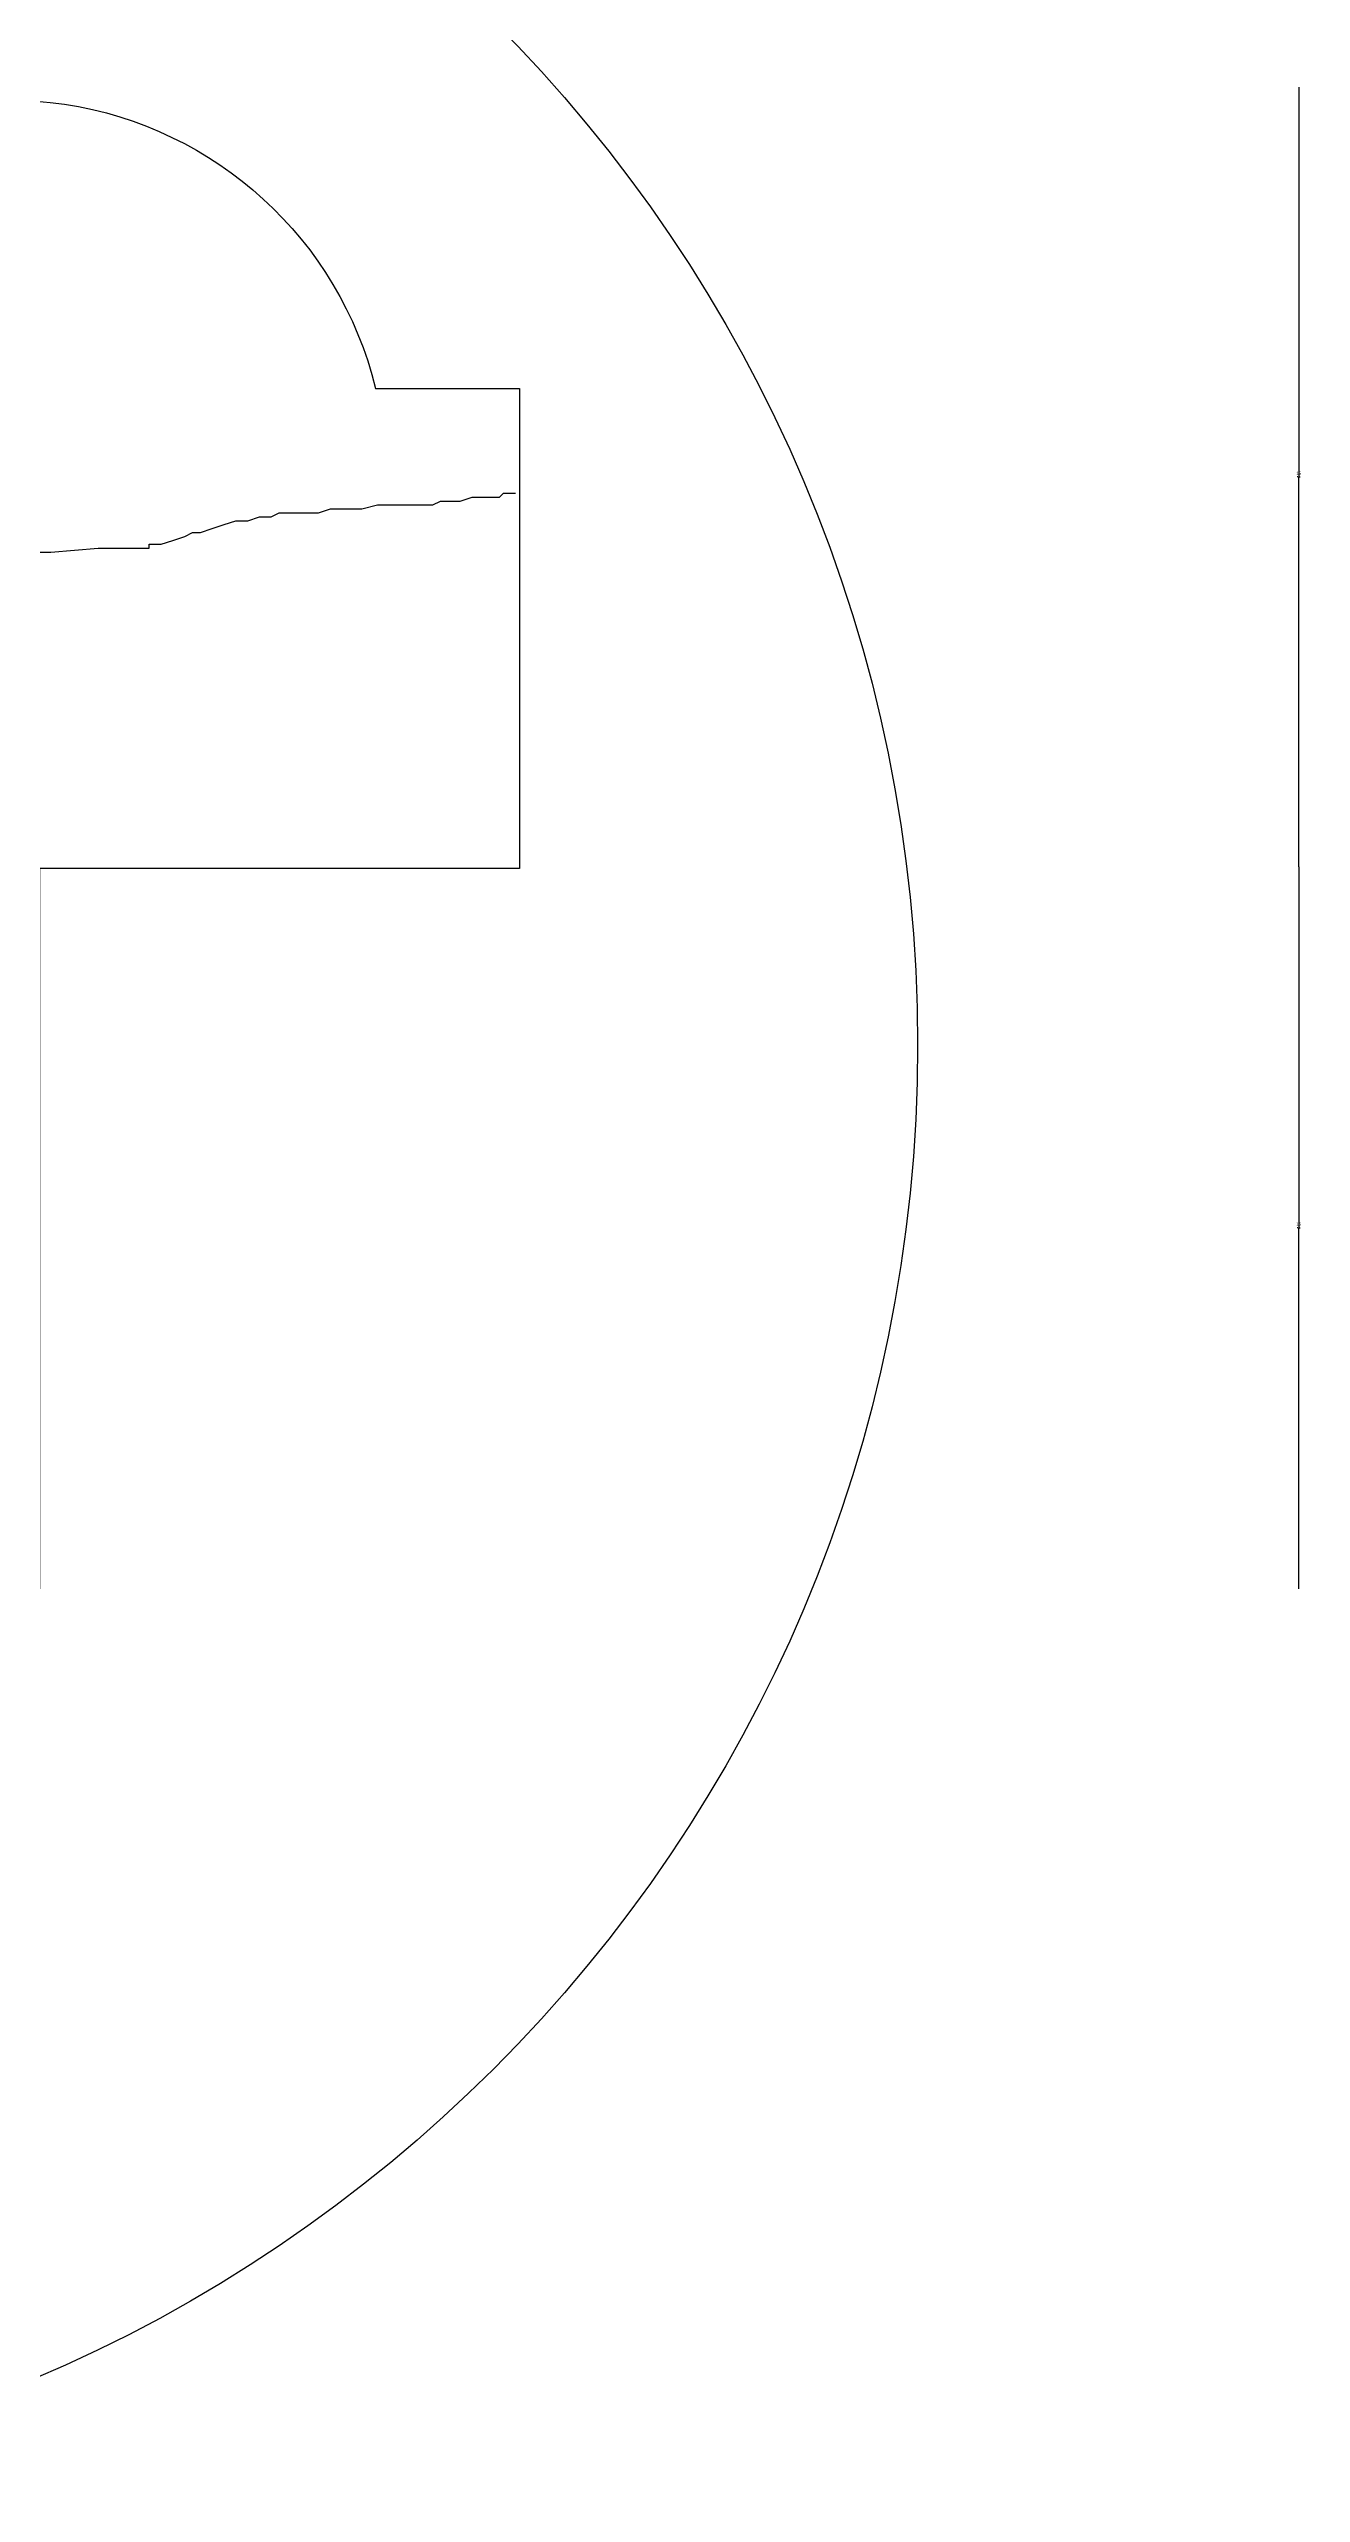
# Model space of a CAD drawing. Header units: metres. Extents: x 284 to 5327, y 183 to 6858.
# Drawn here: x 3622 to 4013, y 3476 to 4240 of the extents above; entities that cross this region are included whole.
import ezdxf

# ---------------------------------------------------------------- set-up
doc = ezdxf.new("R2010")
doc.units = ezdxf.units.M
for name, color, linetype in [('3', 3, 'Continuous'), ('4', 4, 'Continuous'), ('BH', 3, 'Continuous'), ('DIM', 3, 'Continuous')]:
    doc.layers.add(name, color=color, linetype=linetype)
doc.dimstyles.get("Standard").update_dxf_attribs({"dimtxt": 2.5, "dimasz": 2.5, "dimexe": 1.25, "dimexo": 0.625, "dimtad": 1, "dimcen": 2.5, "dimazin": 3, "dimtfac": 1, "dimtmove": 0, "dimatfit": 3})

# ---------------------------------------------------------------- blocks, each defined once
blk = doc.blocks.new('*D3')
for p, q in [((4012.72, 4228.14), (4012.72, 4106.35)), ((4012.47, 4106.35), (4012.22, 4106.35)), ((4012.72, 3984.55), (4012.72, 4106.35)), ((4012.72, 4106.35), (4012.72, 4106.35)), ((4012.97, 4106.35), (4013.22, 4106.35))]:
    blk.add_line(p, q)
at = {"layer": 'Defpoints'}
for p in [(4012.72, 4228.14), (4012.72, 4106.35), (4012.72, 3984.55)]:
    blk.add_point(p, dxfattribs=at)
at = {"layer": 'DIM', "insert": (4012.72, 4107.475), "char_height": 1, "attachment_point": 5}
blk.add_mtext('15', dxfattribs=at)
blk = doc.blocks.new('*D26')
for p, q in [((4012.72, 3984.55), (4012.72, 3871.76)), ((4012.47, 3871.76), (4012.22, 3871.76)), ((4012.72, 3758.96), (4012.72, 3871.76)), ((4012.72, 3871.76), (4012.72, 3871.76)), ((4012.97, 3871.76), (4013.22, 3871.76))]:
    blk.add_line(p, q)
at = {"layer": 'Defpoints'}
for p in [(4012.72, 3984.55), (4012.72, 3871.76), (4012.72, 3758.96)]:
    blk.add_point(p, dxfattribs=at)
at = {"layer": 'DIM', "insert": (4012.72, 3872.885), "char_height": 1, "attachment_point": 5}
blk.add_mtext('15', dxfattribs=at)

msp = doc.modelspace()

# ---------------------------------------------------------------- linework, layer by layer
at = {"layer": '3'}
for p, q in [((3763.06, 4100.03), (3764.29, 4101.26)), ((3764.29, 4101.26), (3767.98, 4101.26)), ((3684.33, 4092.65), (3688.02, 4093.88)), ((3688.02, 4093.88), (3691.71, 4093.88)), ((3691.71, 4093.88), (3694.17, 4095.11)), ((3694.17, 4095.11), (3706.47, 4095.11)), ((3706.47, 4095.11), (3710.16, 4096.34)), ((3710.16, 4096.34), (3720.01, 4096.34)), ((3720.01, 4096.34), (3724.93, 4097.57)), ((3724.93, 4097.57), (3742.15, 4097.57)), ((3742.15, 4097.57), (3744.61, 4098.8)), ((3744.61, 4098.8), (3750.76, 4098.8)), ((3750.76, 4098.8), (3754.45, 4100.03)), ((3754.45, 4100.03), (3763.06, 4100.03)), ((3657.27, 4085.28), (3660.96, 4086.51)), ((3660.96, 4086.51), (3664.65, 4087.74)), ((3664.65, 4087.74), (3667.11, 4088.97)), ((3667.11, 4088.97), (3669.57, 4088.97)), ((3669.57, 4088.97), (3673.26, 4090.2)), ((3673.26, 4090.2), (3676.95, 4091.43)), ((3676.95, 4091.43), (3680.64, 4092.65)), ((3680.64, 4092.65), (3684.33, 4092.65)), ((3610.53, 4082.82), (3622.83, 4082.82)), ((3622.83, 4082.82), (3637.59, 4084.05)), ((3637.59, 4084.05), (3653.58, 4084.05)), ((3653.58, 4084.05), (3653.58, 4085.28)), ((3653.58, 4085.28), (3657.27, 4085.28))]:
    msp.add_line(p, q, dxfattribs=at)
at = {"layer": '4'}
msp.add_lwpolyline([(3184.29, 3758.96), (3184.29, 3758.96), (3094.29, 3758.96), (3184.29, 3758.96), (3094.29, 3758.96), (3094.29, 3879, 0.38), (3184.29, 4008.11), (3229.29, 4008.11, 0.44), (3507.98, 4166.68, -0.67), (3724.29, 4133.96), (3769.29, 4133.96), (3769.29, 3983.96), (3619.29, 3983.96), (3619.29, 3758.96)], format="xyb", close=True, dxfattribs=at)
at = {"layer": 'BH'}
msp.add_circle((3441.22, 3928.8), 452.43, dxfattribs=at)

# ---------------------------------------------------------------- dimensions: what is measured, and where the dimension line sits
at = {"layer": 'DIM'}
for base, p1, p2, picture, middle in [((4012.72, 4106.35), (4012.72, 4228.14), (4012.72, 3984.55), '*D3', (4012.72, 4107.475)), ((4012.72, 3871.76), (4012.72, 3984.55), (4012.72, 3758.96), '*D26', (4012.72, 3872.885))]:
    dim = msp.add_linear_dim(base=base, p1=p1, p2=p2, text='15', dimstyle='Standard', dxfattribs=at)
    dim.commit()
    dim.dimension.update_dxf_attribs({"geometry": picture, "text_midpoint": middle})

doc.saveas('drawing.dxf')
